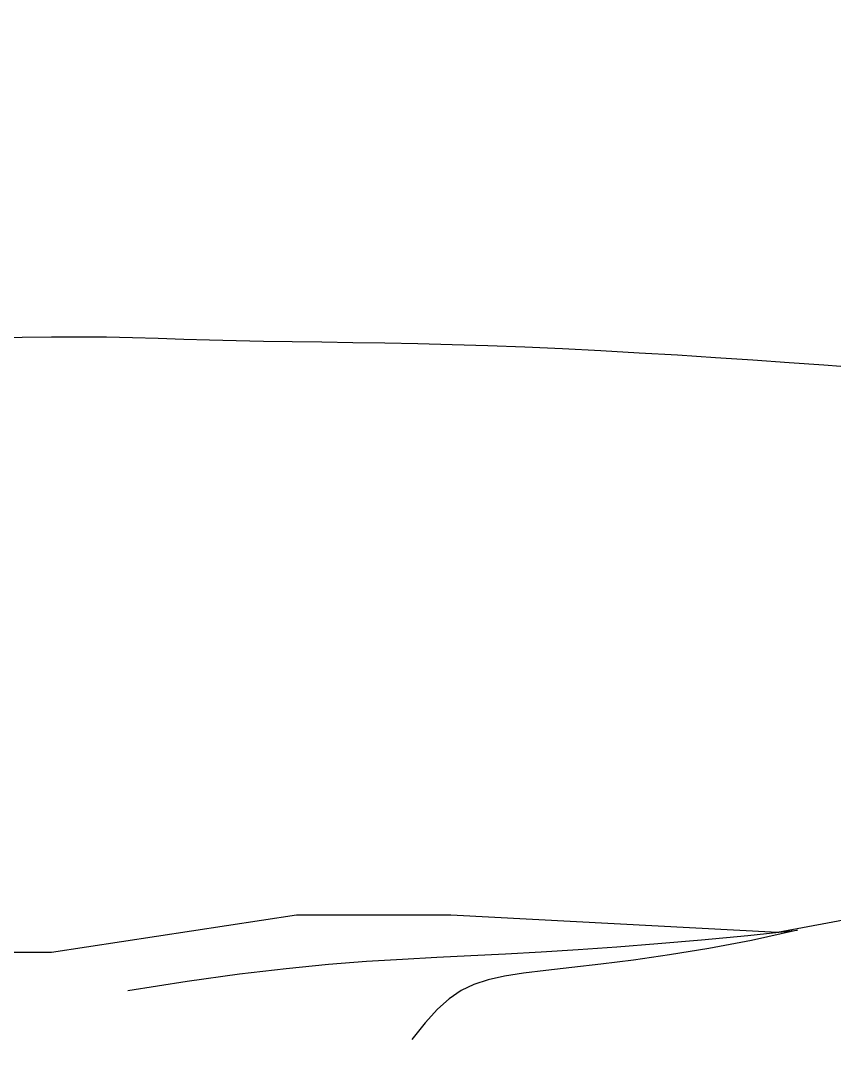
# Model space of a CAD drawing. Header units: millimetres. Extents: x 104198 to 1296755, y -81101 to 81453.
# Drawn here: x 634869.2 to 635002.8, y -26157.3 to -25988 of the extents above; entities that cross this region are included whole.
import ezdxf

# ---------------------------------------------------------------- set-up
doc = ezdxf.new("R2010")
doc.units = ezdxf.units.MM
doc.linetypes.add('HIDDEN2', pattern=[0.1875, 0.125, -0.0625])
doc.layers.add('0家具', color=51, linetype='Continuous')
doc.styles.add('黑体', font='simhei.ttf', dxfattribs={"width": 0.7})
doc.dimstyles.new('立面标注', dxfattribs={"dimtxt": 100, "dimasz": 35, "dimexe": 20, "dimexo": 100, "dimtad": 1, "dimdec": 0, "dimtxsty": '黑体', "dimblk": 'ARCHTICK', "dimcen": 80, "dimdle": 20, "dimclrd": 251, "dimclre": 251, "dimclrt": 256, "dimadec": 0, "dimazin": 0, "dimtfac": 1, "dimtdec": 0, "dimtix": 1, "dimtmove": 2, "dimatfit": 3, "dimldrblk": 'DOT', "dimfxl": 200, "dimfxlon": 1, "dimarcsym": 0})

# ---------------------------------------------------------------- blocks, each defined once
blk = doc.blocks.new('ghfdhrhr')
at = {"color": 250, "linetype": 'HIDDEN2', "ltscale": 600}
for p, q in [((634914.53, -32637.03), (634874.27, -32643.16)), ((634914.53, -32637.03), (634874.27, -32643.16)), ((634914.53, -32637.03), (634874.27, -32643.16)), ((634914.53, -32637.03), (634874.27, -32643.16)), ((634914.53, -32637.03), (634874.27, -32643.16)), ((634914.53, -32637.03), (634874.27, -32643.16)), ((634914.53, -32637.03), (634874.27, -32643.16)), ((634914.53, -32637.03), (634874.27, -32643.16)), ((634914.53, -32637.03), (634874.27, -32643.16)), ((634914.53, -32637.03), (634874.27, -32643.16)), ((634914.53, -32637.03), (634874.27, -32643.16)), ((634914.53, -32637.03), (634874.27, -32643.16)), ((634927.19, -32637.03), (634914.53, -32637.03)), ((634927.19, -32637.03), (634914.53, -32637.03)), ((634927.19, -32637.03), (634914.53, -32637.03)), ((634927.19, -32637.03), (634914.53, -32637.03)), ((634927.19, -32637.03), (634914.53, -32637.03)), ((634927.19, -32637.03), (634914.53, -32637.03)), ((634927.19, -32637.03), (634914.53, -32637.03)), ((634927.19, -32637.03), (634914.53, -32637.03)), ((634927.19, -32637.03), (634914.53, -32637.03)), ((634927.19, -32637.03), (634914.53, -32637.03)), ((634927.19, -32637.03), (634914.53, -32637.03)), ((634927.19, -32637.03), (634914.53, -32637.03)), ((634939.84, -32637.03), (634927.19, -32637.03)), ((634939.84, -32637.03), (634927.19, -32637.03)), ((634939.84, -32637.03), (634927.19, -32637.03)), ((634939.84, -32637.03), (634927.19, -32637.03)), ((634939.84, -32637.03), (634927.19, -32637.03)), ((634939.84, -32637.03), (634927.19, -32637.03)), ((634939.84, -32637.03), (634927.19, -32637.03)), ((634939.84, -32637.03), (634927.19, -32637.03)), ((634939.84, -32637.03), (634927.19, -32637.03)), ((634939.84, -32637.03), (634927.19, -32637.03)), ((634939.84, -32637.03), (634927.19, -32637.03)), ((634939.84, -32637.03), (634927.19, -32637.03)), ((634993.48, -32639.88), (634939.84, -32637.03)), ((634993.48, -32639.88), (634939.84, -32637.03)), ((634993.48, -32639.88), (634939.84, -32637.03)), ((634993.48, -32639.88), (634939.84, -32637.03)), ((634993.48, -32639.88), (634939.84, -32637.03)), ((634993.48, -32639.88), (634939.84, -32637.03)), ((634993.48, -32639.88), (634939.84, -32637.03)), ((634993.48, -32639.88), (634939.84, -32637.03)), ((634993.48, -32639.88), (634939.84, -32637.03)), ((634993.48, -32639.88), (634939.84, -32637.03)), ((634993.48, -32639.88), (634939.84, -32637.03)), ((634993.48, -32639.88), (634939.84, -32637.03)), ((635008.86, -32637.03), (634993.48, -32639.88)), ((635008.86, -32637.03), (634993.48, -32639.88)), ((635008.86, -32637.03), (634993.48, -32639.88)), ((635008.86, -32637.03), (634993.48, -32639.88)), ((635008.86, -32637.03), (634993.48, -32639.88)), ((635008.86, -32637.03), (634993.48, -32639.88)), ((635008.86, -32637.03), (634993.48, -32639.88)), ((635008.86, -32637.03), (634993.48, -32639.88)), ((635008.86, -32637.03), (634993.48, -32639.88)), ((635008.86, -32637.03), (634993.48, -32639.88)), ((635008.86, -32637.03), (634993.48, -32639.88)), ((635008.86, -32637.03), (634993.48, -32639.88)), ((634874.27, -32643.16), (634859.32, -32643.16)), ((634874.27, -32643.16), (634859.32, -32643.16)), ((634874.27, -32643.16), (634859.32, -32643.16)), ((634874.27, -32643.16), (634859.32, -32643.16)), ((634874.27, -32643.16), (634859.32, -32643.16)), ((634874.27, -32643.16), (634859.32, -32643.16)), ((634874.27, -32643.16), (634859.32, -32643.16)), ((634874.27, -32643.16), (634859.32, -32643.16)), ((634874.27, -32643.16), (634859.32, -32643.16)), ((634874.27, -32643.16), (634859.32, -32643.16)), ((634874.27, -32643.16), (634859.32, -32643.16)), ((634874.27, -32643.16), (634859.32, -32643.16))]:
    blk.add_line(p, q, dxfattribs=at)
for points in [[(635006.64, -32547.22), (635001.09, -32546.81), (634995.37, -32546.39), (634989.43, -32545.98), (634983.32, -32545.57), (634977.08, -32545.18), (634970.77, -32544.81), (634964.45, -32544.46), (634958.16, -32544.14), (634951.98, -32543.86), (634945.94, -32543.63), (634940.09, -32543.45), (634934.45, -32543.31), (634929, -32543.2), (634923.75, -32543.11), (634918.68, -32543.04), (634913.8, -32542.97), (634909.11, -32542.9), (634904.59, -32542.8), (634900.24, -32542.69), (634896, -32542.56), (634891.81, -32542.43), (634887.61, -32542.32), (634883.33, -32542.23), (634878.93, -32542.18), (634874.32, -32542.18), (634869.46, -32542.25), (634864.3, -32542.39)], [(635006.64, -32547.22), (635001.09, -32546.81), (634995.37, -32546.39), (634989.43, -32545.98), (634983.32, -32545.57), (634977.08, -32545.18), (634970.77, -32544.81), (634964.45, -32544.46), (634958.16, -32544.14), (634951.98, -32543.86), (634945.94, -32543.63), (634940.09, -32543.45), (634934.45, -32543.31), (634929, -32543.2), (634923.75, -32543.11), (634918.68, -32543.04), (634913.8, -32542.97), (634909.11, -32542.9), (634904.59, -32542.8), (634900.24, -32542.69), (634896, -32542.56), (634891.81, -32542.43), (634887.61, -32542.32), (634883.33, -32542.23), (634878.93, -32542.18), (634874.32, -32542.18), (634869.46, -32542.25), (634864.3, -32542.39)], [(635006.64, -32547.22), (635001.09, -32546.81), (634995.37, -32546.39), (634989.43, -32545.98), (634983.32, -32545.57), (634977.08, -32545.18), (634970.77, -32544.81), (634964.45, -32544.46), (634958.16, -32544.14), (634951.98, -32543.86), (634945.94, -32543.63), (634940.09, -32543.45), (634934.45, -32543.31), (634929, -32543.2), (634923.75, -32543.11), (634918.68, -32543.04), (634913.8, -32542.97), (634909.11, -32542.9), (634904.59, -32542.8), (634900.24, -32542.69), (634896, -32542.56), (634891.81, -32542.43), (634887.61, -32542.32), (634883.33, -32542.23), (634878.93, -32542.18), (634874.32, -32542.18), (634869.46, -32542.25), (634864.3, -32542.39)], [(635006.64, -32547.22), (635001.09, -32546.81), (634995.37, -32546.39), (634989.43, -32545.98), (634983.32, -32545.57), (634977.08, -32545.18), (634970.77, -32544.81), (634964.45, -32544.46), (634958.16, -32544.14), (634951.98, -32543.86), (634945.94, -32543.63), (634940.09, -32543.45), (634934.45, -32543.31), (634929, -32543.2), (634923.75, -32543.11), (634918.68, -32543.04), (634913.8, -32542.97), (634909.11, -32542.9), (634904.59, -32542.8), (634900.24, -32542.69), (634896, -32542.56), (634891.81, -32542.43), (634887.61, -32542.32), (634883.33, -32542.23), (634878.93, -32542.18), (634874.32, -32542.18), (634869.46, -32542.25), (634864.3, -32542.39)], [(635006.64, -32547.22), (635001.09, -32546.81), (634995.37, -32546.39), (634989.43, -32545.98), (634983.32, -32545.57), (634977.08, -32545.18), (634970.77, -32544.81), (634964.45, -32544.46), (634958.16, -32544.14), (634951.98, -32543.86), (634945.94, -32543.63), (634940.09, -32543.45), (634934.45, -32543.31), (634929, -32543.2), (634923.75, -32543.11), (634918.68, -32543.04), (634913.8, -32542.97), (634909.11, -32542.9), (634904.59, -32542.8), (634900.24, -32542.69), (634896, -32542.56), (634891.81, -32542.43), (634887.61, -32542.32), (634883.33, -32542.23), (634878.93, -32542.18), (634874.32, -32542.18), (634869.46, -32542.25), (634864.3, -32542.39)], [(635006.64, -32547.22), (635001.09, -32546.81), (634995.37, -32546.39), (634989.43, -32545.98), (634983.32, -32545.57), (634977.08, -32545.18), (634970.77, -32544.81), (634964.45, -32544.46), (634958.16, -32544.14), (634951.98, -32543.86), (634945.94, -32543.63), (634940.09, -32543.45), (634934.45, -32543.31), (634929, -32543.2), (634923.75, -32543.11), (634918.68, -32543.04), (634913.8, -32542.97), (634909.11, -32542.9), (634904.59, -32542.8), (634900.24, -32542.69), (634896, -32542.56), (634891.81, -32542.43), (634887.61, -32542.32), (634883.33, -32542.23), (634878.93, -32542.18), (634874.32, -32542.18), (634869.46, -32542.25), (634864.3, -32542.39)], [(635006.64, -32547.22), (635001.09, -32546.81), (634995.37, -32546.39), (634989.43, -32545.98), (634983.32, -32545.57), (634977.08, -32545.18), (634970.77, -32544.81), (634964.45, -32544.46), (634958.16, -32544.14), (634951.98, -32543.86), (634945.94, -32543.63), (634940.09, -32543.45), (634934.45, -32543.31), (634929, -32543.2), (634923.75, -32543.11), (634918.68, -32543.04), (634913.8, -32542.97), (634909.11, -32542.9), (634904.59, -32542.8), (634900.24, -32542.69), (634896, -32542.56), (634891.81, -32542.43), (634887.61, -32542.32), (634883.33, -32542.23), (634878.93, -32542.18), (634874.32, -32542.18), (634869.46, -32542.25), (634864.3, -32542.39)], [(635006.64, -32547.22), (635001.09, -32546.81), (634995.37, -32546.39), (634989.43, -32545.98), (634983.32, -32545.57), (634977.08, -32545.18), (634970.77, -32544.81), (634964.45, -32544.46), (634958.16, -32544.14), (634951.98, -32543.86), (634945.94, -32543.63), (634940.09, -32543.45), (634934.45, -32543.31), (634929, -32543.2), (634923.75, -32543.11), (634918.68, -32543.04), (634913.8, -32542.97), (634909.11, -32542.9), (634904.59, -32542.8), (634900.24, -32542.69), (634896, -32542.56), (634891.81, -32542.43), (634887.61, -32542.32), (634883.33, -32542.23), (634878.93, -32542.18), (634874.32, -32542.18), (634869.46, -32542.25), (634864.3, -32542.39)], [(635006.64, -32547.22), (635001.09, -32546.81), (634995.37, -32546.39), (634989.43, -32545.98), (634983.32, -32545.57), (634977.08, -32545.18), (634970.77, -32544.81), (634964.45, -32544.46), (634958.16, -32544.14), (634951.98, -32543.86), (634945.94, -32543.63), (634940.09, -32543.45), (634934.45, -32543.31), (634929, -32543.2), (634923.75, -32543.11), (634918.68, -32543.04), (634913.8, -32542.97), (634909.11, -32542.9), (634904.59, -32542.8), (634900.24, -32542.69), (634896, -32542.56), (634891.81, -32542.43), (634887.61, -32542.32), (634883.33, -32542.23), (634878.93, -32542.18), (634874.32, -32542.18), (634869.46, -32542.25), (634864.3, -32542.39)], [(635006.64, -32547.22), (635001.09, -32546.81), (634995.37, -32546.39), (634989.43, -32545.98), (634983.32, -32545.57), (634977.08, -32545.18), (634970.77, -32544.81), (634964.45, -32544.46), (634958.16, -32544.14), (634951.98, -32543.86), (634945.94, -32543.63), (634940.09, -32543.45), (634934.45, -32543.31), (634929, -32543.2), (634923.75, -32543.11), (634918.68, -32543.04), (634913.8, -32542.97), (634909.11, -32542.9), (634904.59, -32542.8), (634900.24, -32542.69), (634896, -32542.56), (634891.81, -32542.43), (634887.61, -32542.32), (634883.33, -32542.23), (634878.93, -32542.18), (634874.32, -32542.18), (634869.46, -32542.25), (634864.3, -32542.39)], [(635006.64, -32547.22), (635001.09, -32546.81), (634995.37, -32546.39), (634989.43, -32545.98), (634983.32, -32545.57), (634977.08, -32545.18), (634970.77, -32544.81), (634964.45, -32544.46), (634958.16, -32544.14), (634951.98, -32543.86), (634945.94, -32543.63), (634940.09, -32543.45), (634934.45, -32543.31), (634929, -32543.2), (634923.75, -32543.11), (634918.68, -32543.04), (634913.8, -32542.97), (634909.11, -32542.9), (634904.59, -32542.8), (634900.24, -32542.69), (634896, -32542.56), (634891.81, -32542.43), (634887.61, -32542.32), (634883.33, -32542.23), (634878.93, -32542.18), (634874.32, -32542.18), (634869.46, -32542.25), (634864.3, -32542.39)], [(635006.64, -32547.22), (635001.09, -32546.81), (634995.37, -32546.39), (634989.43, -32545.98), (634983.32, -32545.57), (634977.08, -32545.18), (634970.77, -32544.81), (634964.45, -32544.46), (634958.16, -32544.14), (634951.98, -32543.86), (634945.94, -32543.63), (634940.09, -32543.45), (634934.45, -32543.31), (634929, -32543.2), (634923.75, -32543.11), (634918.68, -32543.04), (634913.8, -32542.97), (634909.11, -32542.9), (634904.59, -32542.8), (634900.24, -32542.69), (634896, -32542.56), (634891.81, -32542.43), (634887.61, -32542.32), (634883.33, -32542.23), (634878.93, -32542.18), (634874.32, -32542.18), (634869.46, -32542.25), (634864.3, -32542.39)], [(634886.83, -32649.4), (634896.57, -32647.89), (634905.18, -32646.71), (634912.84, -32645.8), (634919.74, -32645.12), (634926.03, -32644.62), (634931.91, -32644.25), (634937.55, -32643.95), (634943.13, -32643.68), (634948.8, -32643.39), (634954.65, -32643.06), (634960.74, -32642.69), (634967.12, -32642.25), (634973.85, -32641.72), (634980.99, -32641.11), (634988.61, -32640.38), (634996.76, -32639.54)], [(634886.83, -32649.4), (634896.57, -32647.89), (634905.18, -32646.71), (634912.84, -32645.8), (634919.74, -32645.12), (634926.03, -32644.62), (634931.91, -32644.25), (634937.55, -32643.95), (634943.13, -32643.68), (634948.8, -32643.39), (634954.65, -32643.06), (634960.74, -32642.69), (634967.12, -32642.25), (634973.85, -32641.72), (634980.99, -32641.11), (634988.61, -32640.38), (634996.76, -32639.54)], [(634886.83, -32649.4), (634896.57, -32647.89), (634905.18, -32646.71), (634912.84, -32645.8), (634919.74, -32645.12), (634926.03, -32644.62), (634931.91, -32644.25), (634937.55, -32643.95), (634943.13, -32643.68), (634948.8, -32643.39), (634954.65, -32643.06), (634960.74, -32642.69), (634967.12, -32642.25), (634973.85, -32641.72), (634980.99, -32641.11), (634988.61, -32640.38), (634996.76, -32639.54)], [(634886.83, -32649.4), (634896.57, -32647.89), (634905.18, -32646.71), (634912.84, -32645.8), (634919.74, -32645.12), (634926.03, -32644.62), (634931.91, -32644.25), (634937.55, -32643.95), (634943.13, -32643.68), (634948.8, -32643.39), (634954.65, -32643.06), (634960.74, -32642.69), (634967.12, -32642.25), (634973.85, -32641.72), (634980.99, -32641.11), (634988.61, -32640.38), (634996.76, -32639.54)], [(634886.83, -32649.4), (634896.57, -32647.89), (634905.18, -32646.71), (634912.84, -32645.8), (634919.74, -32645.12), (634926.03, -32644.62), (634931.91, -32644.25), (634937.55, -32643.95), (634943.13, -32643.68), (634948.8, -32643.39), (634954.65, -32643.06), (634960.74, -32642.69), (634967.12, -32642.25), (634973.85, -32641.72), (634980.99, -32641.11), (634988.61, -32640.38), (634996.76, -32639.54)], [(634886.83, -32649.4), (634896.57, -32647.89), (634905.18, -32646.71), (634912.84, -32645.8), (634919.74, -32645.12), (634926.03, -32644.62), (634931.91, -32644.25), (634937.55, -32643.95), (634943.13, -32643.68), (634948.8, -32643.39), (634954.65, -32643.06), (634960.74, -32642.69), (634967.12, -32642.25), (634973.85, -32641.72), (634980.99, -32641.11), (634988.61, -32640.38), (634996.76, -32639.54)], [(634886.83, -32649.4), (634896.57, -32647.89), (634905.18, -32646.71), (634912.84, -32645.8), (634919.74, -32645.12), (634926.03, -32644.62), (634931.91, -32644.25), (634937.55, -32643.95), (634943.13, -32643.68), (634948.8, -32643.39), (634954.65, -32643.06), (634960.74, -32642.69), (634967.12, -32642.25), (634973.85, -32641.72), (634980.99, -32641.11), (634988.61, -32640.38), (634996.76, -32639.54)], [(634886.83, -32649.4), (634896.57, -32647.89), (634905.18, -32646.71), (634912.84, -32645.8), (634919.74, -32645.12), (634926.03, -32644.62), (634931.91, -32644.25), (634937.55, -32643.95), (634943.13, -32643.68), (634948.8, -32643.39), (634954.65, -32643.06), (634960.74, -32642.69), (634967.12, -32642.25), (634973.85, -32641.72), (634980.99, -32641.11), (634988.61, -32640.38), (634996.76, -32639.54)], [(634886.83, -32649.4), (634896.57, -32647.89), (634905.18, -32646.71), (634912.84, -32645.8), (634919.74, -32645.12), (634926.03, -32644.62), (634931.91, -32644.25), (634937.55, -32643.95), (634943.13, -32643.68), (634948.8, -32643.39), (634954.65, -32643.06), (634960.74, -32642.69), (634967.12, -32642.25), (634973.85, -32641.72), (634980.99, -32641.11), (634988.61, -32640.38), (634996.76, -32639.54)], [(634886.83, -32649.4), (634896.57, -32647.89), (634905.18, -32646.71), (634912.84, -32645.8), (634919.74, -32645.12), (634926.03, -32644.62), (634931.91, -32644.25), (634937.55, -32643.95), (634943.13, -32643.68), (634948.8, -32643.39), (634954.65, -32643.06), (634960.74, -32642.69), (634967.12, -32642.25), (634973.85, -32641.72), (634980.99, -32641.11), (634988.61, -32640.38), (634996.76, -32639.54)], [(634886.83, -32649.4), (634896.57, -32647.89), (634905.18, -32646.71), (634912.84, -32645.8), (634919.74, -32645.12), (634926.03, -32644.62), (634931.91, -32644.25), (634937.55, -32643.95), (634943.13, -32643.68), (634948.8, -32643.39), (634954.65, -32643.06), (634960.74, -32642.69), (634967.12, -32642.25), (634973.85, -32641.72), (634980.99, -32641.11), (634988.61, -32640.38), (634996.76, -32639.54)], [(634886.83, -32649.4), (634896.57, -32647.89), (634905.18, -32646.71), (634912.84, -32645.8), (634919.74, -32645.12), (634926.03, -32644.62), (634931.91, -32644.25), (634937.55, -32643.95), (634943.13, -32643.68), (634948.8, -32643.39), (634954.65, -32643.06), (634960.74, -32642.69), (634967.12, -32642.25), (634973.85, -32641.72), (634980.99, -32641.11), (634988.61, -32640.38), (634996.76, -32639.54)], [(634996.76, -32639.54), (634989.21, -32641.19), (634982.21, -32642.52), (634975.75, -32643.59), (634969.84, -32644.44), (634964.49, -32645.12), (634959.69, -32645.67), (634955.45, -32646.15), (634951.77, -32646.6), (634948.64, -32647.08), (634945.97, -32647.66), (634943.64, -32648.42), (634941.56, -32649.42), (634939.6, -32650.76), (634937.67, -32652.49), (634935.65, -32654.71), (634933.44, -32657.48)], [(634996.76, -32639.54), (634989.21, -32641.19), (634982.21, -32642.52), (634975.75, -32643.59), (634969.84, -32644.44), (634964.49, -32645.12), (634959.69, -32645.67), (634955.45, -32646.15), (634951.77, -32646.6), (634948.64, -32647.08), (634945.97, -32647.66), (634943.64, -32648.42), (634941.56, -32649.42), (634939.6, -32650.76), (634937.67, -32652.49), (634935.65, -32654.71), (634933.44, -32657.48)], [(634996.76, -32639.54), (634989.21, -32641.19), (634982.21, -32642.52), (634975.75, -32643.59), (634969.84, -32644.44), (634964.49, -32645.12), (634959.69, -32645.67), (634955.45, -32646.15), (634951.77, -32646.6), (634948.64, -32647.08), (634945.97, -32647.66), (634943.64, -32648.42), (634941.56, -32649.42), (634939.6, -32650.76), (634937.67, -32652.49), (634935.65, -32654.71), (634933.44, -32657.48)], [(634996.76, -32639.54), (634989.21, -32641.19), (634982.21, -32642.52), (634975.75, -32643.59), (634969.84, -32644.44), (634964.49, -32645.12), (634959.69, -32645.67), (634955.45, -32646.15), (634951.77, -32646.6), (634948.64, -32647.08), (634945.97, -32647.66), (634943.64, -32648.42), (634941.56, -32649.42), (634939.6, -32650.76), (634937.67, -32652.49), (634935.65, -32654.71), (634933.44, -32657.48)], [(634996.76, -32639.54), (634989.21, -32641.19), (634982.21, -32642.52), (634975.75, -32643.59), (634969.84, -32644.44), (634964.49, -32645.12), (634959.69, -32645.67), (634955.45, -32646.15), (634951.77, -32646.6), (634948.64, -32647.08), (634945.97, -32647.66), (634943.64, -32648.42), (634941.56, -32649.42), (634939.6, -32650.76), (634937.67, -32652.49), (634935.65, -32654.71), (634933.44, -32657.48)], [(634996.76, -32639.54), (634989.21, -32641.19), (634982.21, -32642.52), (634975.75, -32643.59), (634969.84, -32644.44), (634964.49, -32645.12), (634959.69, -32645.67), (634955.45, -32646.15), (634951.77, -32646.6), (634948.64, -32647.08), (634945.97, -32647.66), (634943.64, -32648.42), (634941.56, -32649.42), (634939.6, -32650.76), (634937.67, -32652.49), (634935.65, -32654.71), (634933.44, -32657.48)], [(634996.76, -32639.54), (634989.21, -32641.19), (634982.21, -32642.52), (634975.75, -32643.59), (634969.84, -32644.44), (634964.49, -32645.12), (634959.69, -32645.67), (634955.45, -32646.15), (634951.77, -32646.6), (634948.64, -32647.08), (634945.97, -32647.66), (634943.64, -32648.42), (634941.56, -32649.42), (634939.6, -32650.76), (634937.67, -32652.49), (634935.65, -32654.71), (634933.44, -32657.48)], [(634996.76, -32639.54), (634989.21, -32641.19), (634982.21, -32642.52), (634975.75, -32643.59), (634969.84, -32644.44), (634964.49, -32645.12), (634959.69, -32645.67), (634955.45, -32646.15), (634951.77, -32646.6), (634948.64, -32647.08), (634945.97, -32647.66), (634943.64, -32648.42), (634941.56, -32649.42), (634939.6, -32650.76), (634937.67, -32652.49), (634935.65, -32654.71), (634933.44, -32657.48)], [(634996.76, -32639.54), (634989.21, -32641.19), (634982.21, -32642.52), (634975.75, -32643.59), (634969.84, -32644.44), (634964.49, -32645.12), (634959.69, -32645.67), (634955.45, -32646.15), (634951.77, -32646.6), (634948.64, -32647.08), (634945.97, -32647.66), (634943.64, -32648.42), (634941.56, -32649.42), (634939.6, -32650.76), (634937.67, -32652.49), (634935.65, -32654.71), (634933.44, -32657.48)], [(634996.76, -32639.54), (634989.21, -32641.19), (634982.21, -32642.52), (634975.75, -32643.59), (634969.84, -32644.44), (634964.49, -32645.12), (634959.69, -32645.67), (634955.45, -32646.15), (634951.77, -32646.6), (634948.64, -32647.08), (634945.97, -32647.66), (634943.64, -32648.42), (634941.56, -32649.42), (634939.6, -32650.76), (634937.67, -32652.49), (634935.65, -32654.71), (634933.44, -32657.48)], [(634996.76, -32639.54), (634989.21, -32641.19), (634982.21, -32642.52), (634975.75, -32643.59), (634969.84, -32644.44), (634964.49, -32645.12), (634959.69, -32645.67), (634955.45, -32646.15), (634951.77, -32646.6), (634948.64, -32647.08), (634945.97, -32647.66), (634943.64, -32648.42), (634941.56, -32649.42), (634939.6, -32650.76), (634937.67, -32652.49), (634935.65, -32654.71), (634933.44, -32657.48)], [(634996.76, -32639.54), (634989.21, -32641.19), (634982.21, -32642.52), (634975.75, -32643.59), (634969.84, -32644.44), (634964.49, -32645.12), (634959.69, -32645.67), (634955.45, -32646.15), (634951.77, -32646.6), (634948.64, -32647.08), (634945.97, -32647.66), (634943.64, -32648.42), (634941.56, -32649.42), (634939.6, -32650.76), (634937.67, -32652.49), (634935.65, -32654.71), (634933.44, -32657.48)]]:
    blk.add_lwpolyline(points, dxfattribs=at)
blk = doc.blocks.new('_ArchTick')
at = {"color": 2, "linetype": 'ByBlock', "const_width": 0.4}
blk.add_lwpolyline([(-0.5, -0.5), (0.5, 0.5)], dxfattribs=at)
blk = doc.blocks.new('_Dot')
at = {"color": 2, "linetype": 'ByBlock', "lineweight": -2}
blk.add_line((-0.5, 0), (-1, 0), dxfattribs=at)
at = {"color": 2, "linetype": 'ByBlock', "const_width": 0.5}
blk.add_lwpolyline([(-0.25, 0, 1), (0.25, 0, 1)], format="xyb", close=True, dxfattribs=at)

msp = doc.modelspace()

# ---------------------------------------------------------------- block references
at = {"color": 2}
msp.add_blockref('ghfdhrhr', (0, 6502.26), dxfattribs=at)

# ---------------------------------------------------------------- leaders
at = {"layer": '0家具', "color": 51}
msp.add_leader([(634753.43, -26511.4), (634753.43, -23491.59), (635863.64, -23491.59)], dimstyle='立面标注', dxfattribs=at)

doc.saveas('drawing.dxf')
